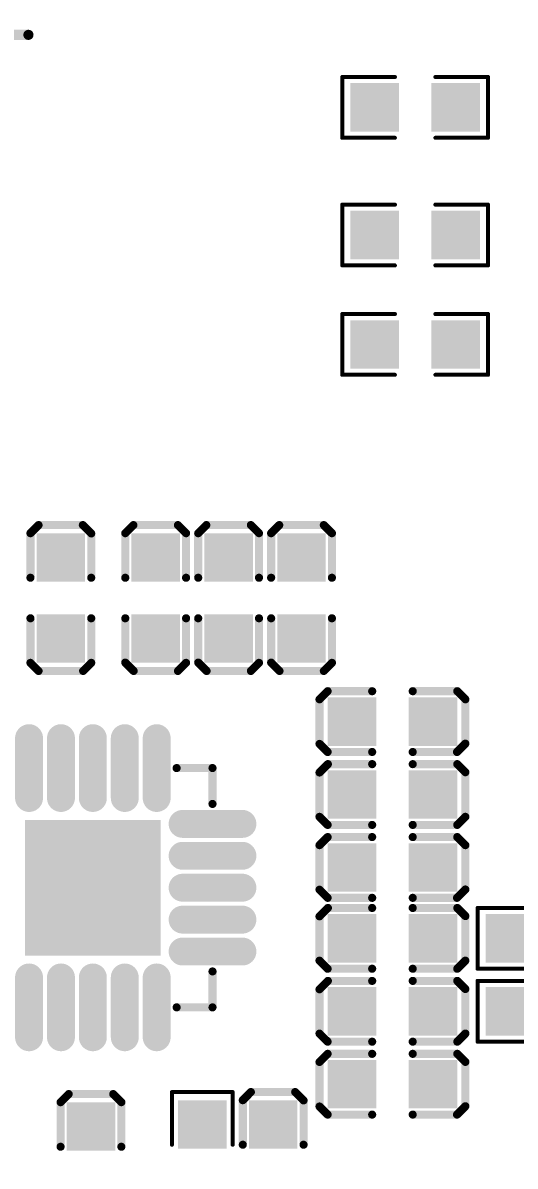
# Model space of a CAD drawing. Extents: x -13 to 102, y 0 to 99.
# Drawn here: x 65.9 to 72.07, y 58.41 to 72.74 of the extents above; entities that cross this region are included whole.
import ezdxf

# ---------------------------------------------------------------- set-up
doc = ezdxf.new("R2010")
doc.units = 0
doc.layers.get('0').update_dxf_attribs({"linetype": 'CONTINUOUS'})
doc.layers.get('DEFPOINTS').update_dxf_attribs({"linetype": 'CONTINUOUS'})
doc.layers.add('SILK_TOP_ART', color=251, linetype='CONTINUOUS')
doc.layers.add('SOLDER_TOP_ART', color=18, linetype='CONTINUOUS')
doc.layers.get('0').off()
doc.dimstyles.get("Standard").update_dxf_attribs({"dimtxt": 3, "dimasz": 3, "dimexe": 0.18, "dimexo": 0, "dimgap": 1.5, "dimtad": 0, "dimtih": 1, "dimtoh": 1, "dimzin": 0, "dimcen": 0.09, "dimazin": 3, "dimtfac": 1, "dimtofl": 0, "dimtmove": 0, "dimatfit": 3})

# ---------------------------------------------------------------- blocks, each defined once
blk = doc.blocks.new('ROUND_214')
at = {"const_width": 0.0508}
blk.add_lwpolyline([(-0.0254, 0, 1), (0.0254, 0, 1)], format="xyb", close=True, dxfattribs=at)
blk = doc.blocks.new('ROUND_159')
at = {"const_width": 0.0635}
blk.add_lwpolyline([(-0.03175, 0, 1), (0.03175, 0, 1)], format="xyb", close=True, dxfattribs=at)
blk = doc.blocks.new('ROUND_320')
at = {"const_width": 0.0254}
blk.add_lwpolyline([(-0.0127, 0, 1), (0.0127, 0, 1)], format="xyb", close=True, dxfattribs=at)
blk = doc.blocks.new('SQUARE_333')
blk.add_solid([(0.304, 0.304), (0.304, -0.304), (-0.304, 0.304), (-0.304, -0.304)])
blk = doc.blocks.new('SQUARE_378')
blk.add_solid([(0.85, 0.85), (0.85, -0.85), (-0.85, 0.85), (-0.85, -0.85)])
blk = doc.blocks.new('OBLONG_350')
at = {"const_width": 0.35}
blk.add_lwpolyline([(0.375, 0), (-0.375, 0)], dxfattribs=at)
at = {"const_width": 0.175}
for points in [[(-0.4625, 0, 1), (-0.2875, 0, 1)], [(0.2875, 0, 1), (0.4625, 0, 1)]]:
    blk.add_lwpolyline(points, format="xyb", close=True, dxfattribs=at)
blk = doc.blocks.new('OBLONG_351')
at = {"const_width": 0.35}
blk.add_lwpolyline([(0, 0.375), (0, -0.375)], dxfattribs=at)
at = {"const_width": 0.175}
for points in [[(-0.0875, 0.375, 1), (0.0875, 0.375, 1)], [(-0.0875, -0.375, 1), (0.0875, -0.375, 1)]]:
    blk.add_lwpolyline(points, format="xyb", close=True, dxfattribs=at)
blk = doc.blocks.new('*U174')
at = {"layer": 'SOLDER_TOP_ART', "color": 0, "linetype": 'CONTINUOUS'}
blk.add_text('88.00', height=3, dxfattribs=at).set_placement((39.771, 0.605))
blk = doc.blocks.new('*D168')
at = {"layer": 'DEFPOINTS', "color": 0, "linetype": 'CONTINUOUS'}
for p in [(1, 82.538), (89, 61.962), (89, 2.079)]:
    blk.add_point(p, dxfattribs=at)
at = {"layer": 'SOLDER_TOP_ART', "color": 0, "linetype": 'CONTINUOUS'}
for p, q in [((1, 82.538), (1, 1.899)), ((89, 61.962), (89, 1.899)), ((4, 2.079), (38.441, 2.079)), ((86, 2.079), (51.559, 2.079))]:
    blk.add_line(p, q, dxfattribs=at)
for points in [[(4, 2.579), (4, 1.579), (1, 2.079)], [(86, 2.579), (86, 1.579), (89, 2.079)]]:
    blk.add_solid(points, dxfattribs=at)
at = {"layer": 'SOLDER_TOP_ART', "linetype": 'CONTINUOUS'}
blk.add_blockref('*U174', (0, 0), dxfattribs=at)

msp = doc.modelspace()

# ---------------------------------------------------------------- linework, layer by layer
at = {"layer": 'SILK_TOP_ART'}
for points, const_width in [([(65.4791, 72.5932), (65.9659, 72.5932)], 0.127), ([(69.8998, 72.0646), (70.5602, 72.0646)], 0.0508), ([(69.8998, 71.3026), (69.8998, 72.0646)], 0.0508), ([(71.7286, 72.0646), (71.0682, 72.0646)], 0.0508), ([(71.7286, 71.3026), (71.7286, 72.0646)], 0.0508), ([(70.5602, 71.3026), (69.8998, 71.3026)], 0.0508), ([(71.0682, 71.3026), (71.7286, 71.3026)], 0.0508), ([(69.8998, 70.4644), (69.8998, 69.7024)], 0.0508), ([(70.5602, 70.4644), (69.8998, 70.4644)], 0.0508), ([(71.0682, 70.4644), (71.7286, 70.4644)], 0.0508), ([(71.7286, 70.4644), (71.7286, 69.7024)], 0.0508), ([(69.8998, 69.7024), (70.5602, 69.7024)], 0.0508), ([(71.7286, 69.7024), (71.0682, 69.7024)], 0.0508), ([(69.8998, 69.0928), (69.8998, 68.3308)], 0.0508), ([(70.5602, 69.0928), (69.8998, 69.0928)], 0.0508), ([(71.0682, 69.0928), (71.7286, 69.0928)], 0.0508), ([(71.7286, 69.0928), (71.7286, 68.3308)], 0.0508), ([(69.8998, 68.3308), (70.5602, 68.3308)], 0.0508), ([(71.7286, 68.3308), (71.0682, 68.3308)], 0.0508), ([(65.991, 66.3448), (66.0923, 66.4464)], 0.1016), ([(65.991, 65.786), (65.991, 66.3448)], 0.1016), ([(66.0923, 66.4464), (66.6481, 66.4464)], 0.1016), ([(66.6481, 66.4464), (66.753, 66.3415)], 0.1016), ([(66.753, 66.3415), (66.753, 65.786)], 0.1016), ([(67.2816, 66.4464), (67.18, 66.3448)], 0.1016), ([(67.18, 66.3448), (67.18, 65.786)], 0.1016), ([(67.8404, 66.4464), (67.2816, 66.4464)], 0.1016), ([(67.942, 66.3448), (67.8404, 66.4464)], 0.1016), ([(67.942, 65.786), (67.942, 66.3448)], 0.1016), ([(68.196, 66.4464), (68.0944, 66.3448)], 0.1016), ([(68.0944, 66.3448), (68.0944, 65.786)], 0.1016), ([(68.7548, 66.4464), (68.196, 66.4464)], 0.1016), ([(68.8564, 66.3448), (68.7548, 66.4464)], 0.1016), ([(68.8564, 65.786), (68.8564, 66.3448)], 0.1016), ([(69.1104, 66.4464), (69.0088, 66.3448)], 0.1016), ([(69.0088, 66.3448), (69.0088, 65.786)], 0.1016), ([(69.6692, 66.4464), (69.1104, 66.4464)], 0.1016), ([(69.7708, 66.3448), (69.6692, 66.4464)], 0.1016), ([(69.7708, 65.786), (69.7708, 66.3448)], 0.1016), ([(65.991, 65.278), (65.991, 64.7192)], 0.1016), ([(66.753, 64.7192), (66.753, 65.278)], 0.1016), ([(67.18, 64.7225), (67.18, 65.278)], 0.1016), ([(67.942, 65.278), (67.942, 64.7192)], 0.1016), ([(68.0944, 64.7225), (68.0944, 65.278)], 0.1016), ([(68.8564, 65.278), (68.8564, 64.7192)], 0.1016), ([(69.0088, 64.7225), (69.0088, 65.278)], 0.1016), ([(69.7708, 65.278), (69.7708, 64.7192)], 0.1016), ([(65.991, 64.7192), (66.0926, 64.6176)], 0.1016), ([(66.0926, 64.6176), (66.6514, 64.6176)], 0.1016), ([(66.6514, 64.6176), (66.753, 64.7192)], 0.1016), ([(67.2849, 64.6176), (67.18, 64.7225)], 0.1016), ([(67.8407, 64.6176), (67.2849, 64.6176)], 0.1016), ([(67.942, 64.7192), (67.8407, 64.6176)], 0.1016), ([(68.1993, 64.6176), (68.0944, 64.7225)], 0.1016), ([(68.7551, 64.6176), (68.1993, 64.6176)], 0.1016), ([(68.8564, 64.7192), (68.7551, 64.6176)], 0.1016), ([(69.1137, 64.6176), (69.0088, 64.7225)], 0.1016), ([(69.6695, 64.6176), (69.1137, 64.6176)], 0.1016), ([(69.7708, 64.7192), (69.6695, 64.6176)], 0.1016), ([(69.7168, 64.3636), (69.6152, 64.262)], 0.1016), ([(70.2756, 64.3636), (69.7168, 64.3636)], 0.1016), ([(70.7836, 64.3636), (71.3424, 64.3636)], 0.1016), ([(71.3424, 64.3636), (71.444, 64.2623)], 0.1016), ([(69.6152, 64.262), (69.6152, 63.7032)], 0.1016), ([(71.444, 64.2623), (71.444, 63.7065)], 0.1016), ([(69.6152, 63.7032), (69.7168, 63.6016)], 0.1016), ([(69.7168, 63.6016), (70.2756, 63.6016)], 0.1016), ([(71.3391, 63.6016), (70.7836, 63.6016)], 0.1016), ([(71.444, 63.7065), (71.3391, 63.6016)], 0.1016), ([(68.2737, 63.3999), (67.8236, 63.3999)], 0.1016), ([(68.2737, 62.9498), (68.2737, 63.3999)], 0.1016), ([(69.6152, 63.3443), (69.7201, 63.4492)], 0.1016), ([(69.6152, 62.7885), (69.6152, 63.3443)], 0.1016), ([(69.7201, 63.4492), (70.2756, 63.4492)], 0.1016), ([(71.3424, 63.4492), (70.7836, 63.4492)], 0.1016), ([(71.444, 63.3476), (71.3424, 63.4492)], 0.1016), ([(71.444, 62.7888), (71.444, 63.3476)], 0.1016), ([(69.7168, 62.6872), (69.6152, 62.7885)], 0.1016), ([(71.3424, 62.6872), (71.444, 62.7888)], 0.1016), ([(70.2756, 62.6872), (69.7168, 62.6872)], 0.1016), ([(70.7836, 62.6872), (71.3424, 62.6872)], 0.1016), ([(69.7168, 62.5348), (69.6152, 62.4332)], 0.1016), ([(70.2756, 62.5348), (69.7168, 62.5348)], 0.1016), ([(70.7836, 62.5348), (71.3424, 62.5348)], 0.1016), ([(71.3424, 62.5348), (71.444, 62.4335)], 0.1016), ([(69.6152, 62.4332), (69.6152, 61.8744)], 0.1016), ([(71.444, 62.4335), (71.444, 61.8777)], 0.1016), ([(71.444, 61.8777), (71.3391, 61.7728)], 0.1016), ([(69.6152, 61.8744), (69.7168, 61.7728)], 0.1016), ([(69.7168, 61.7728), (70.2756, 61.7728)], 0.1016), ([(71.3391, 61.7728), (70.7836, 61.7728)], 0.1016), ([(69.6152, 61.5409), (69.7201, 61.6458)], 0.1016), ([(69.7201, 61.6458), (70.2756, 61.6458)], 0.1016), ([(71.3424, 61.6458), (70.7836, 61.6458)], 0.1016), ([(71.444, 61.5442), (71.3424, 61.6458)], 0.1016), ([(71.5964, 61.6458), (71.5964, 60.8838)], 0.0508), ([(72.2568, 61.6458), (71.5964, 61.6458)], 0.0508), ([(69.6152, 60.9851), (69.6152, 61.5409)], 0.1016), ([(71.444, 60.9854), (71.444, 61.5442)], 0.1016), ([(69.7168, 60.8838), (69.6152, 60.9851)], 0.1016), ([(70.2756, 60.8838), (69.7168, 60.8838)], 0.1016), ([(70.7836, 60.8838), (71.3424, 60.8838)], 0.1016), ([(71.3424, 60.8838), (71.444, 60.9854)], 0.1016), ([(68.2737, 60.8498), (68.2737, 60.3997)], 0.1016), ([(69.6152, 60.6265), (69.7201, 60.7314)], 0.1016), ([(69.7201, 60.7314), (70.2756, 60.7314)], 0.1016), ([(71.3424, 60.7314), (70.7836, 60.7314)], 0.1016), ([(71.444, 60.6298), (71.3424, 60.7314)], 0.1016), ([(71.5964, 60.8838), (72.2568, 60.8838)], 0.0508), ([(69.6152, 60.0707), (69.6152, 60.6265)], 0.1016), ([(71.444, 60.071), (71.444, 60.6298)], 0.1016), ([(71.5964, 60.7314), (71.5964, 59.9694)], 0.0508), ([(72.2568, 60.7314), (71.5964, 60.7314)], 0.0508), ([(68.2737, 60.3997), (67.8236, 60.3997)], 0.1016), ([(69.7168, 59.9694), (69.6152, 60.0707)], 0.1016), ([(71.3424, 59.9694), (71.444, 60.071)], 0.1016), ([(70.2756, 59.9694), (69.7168, 59.9694)], 0.1016), ([(70.7836, 59.9694), (71.3424, 59.9694)], 0.1016), ([(71.5964, 59.9694), (72.2568, 59.9694)], 0.0508), ([(69.7168, 59.817), (69.6152, 59.7154)], 0.1016), ([(70.2756, 59.817), (69.7168, 59.817)], 0.1016), ([(70.7836, 59.817), (71.3424, 59.817)], 0.1016), ([(71.3424, 59.817), (71.444, 59.7157)], 0.1016), ([(69.6152, 59.7154), (69.6152, 59.1566)], 0.1016), ([(71.444, 59.7157), (71.444, 59.1599)], 0.1016), ([(66.4704, 59.3122), (66.3688, 59.2106)], 0.1016), ([(67.0292, 59.3122), (66.4704, 59.3122)], 0.1016), ([(67.1308, 59.2106), (67.0292, 59.3122)], 0.1016), ([(67.7642, 59.3376), (67.7642, 58.6772)], 0.0508), ([(68.5262, 59.3376), (67.7642, 59.3376)], 0.0508), ([(68.5262, 58.6772), (68.5262, 59.3376)], 0.0508), ([(68.6532, 59.236), (68.7545, 59.3376)], 0.1016), ([(68.7545, 59.3376), (69.3103, 59.3376)], 0.1016), ([(69.3103, 59.3376), (69.4152, 59.2327)], 0.1016), ([(66.3688, 59.2106), (66.3688, 58.6518)], 0.1016), ([(67.1308, 58.6518), (67.1308, 59.2106)], 0.1016), ([(68.6532, 58.6772), (68.6532, 59.236)], 0.1016), ([(69.4152, 59.2327), (69.4152, 58.6772)], 0.1016), ([(69.6152, 59.1566), (69.7168, 59.055)], 0.1016), ([(71.444, 59.1599), (71.3391, 59.055)], 0.1016), ([(69.7168, 59.055), (70.2756, 59.055)], 0.1016), ([(71.3391, 59.055), (70.7836, 59.055)], 0.1016)]:
    msp.add_lwpolyline(points, dxfattribs=dict(at, const_width=const_width))

# ---------------------------------------------------------------- block references
for name, p in [('ROUND_159', (65.9659, 72.5932)), ('ROUND_320', (69.8998, 72.0646)), ('ROUND_320', (69.8998, 72.0646)), ('ROUND_320', (70.5602, 72.0646)), ('ROUND_320', (71.0682, 72.0646)), ('ROUND_320', (71.7286, 72.0646)), ('ROUND_320', (71.7286, 72.0646)), ('ROUND_320', (69.8998, 71.3026)), ('ROUND_320', (69.8998, 71.3026)), ('ROUND_320', (70.5602, 71.3026)), ('ROUND_320', (71.0682, 71.3026)), ('ROUND_320', (71.7286, 71.3026)), ('ROUND_320', (71.7286, 71.3026)), ('ROUND_320', (69.8998, 70.4644)), ('ROUND_320', (69.8998, 70.4644)), ('ROUND_320', (70.5602, 70.4644)), ('ROUND_320', (71.0682, 70.4644)), ('ROUND_320', (71.7286, 70.4644)), ('ROUND_320', (71.7286, 70.4644)), ('ROUND_320', (69.8998, 69.7024)), ('ROUND_320', (69.8998, 69.7024)), ('ROUND_320', (70.5602, 69.7024)), ('ROUND_320', (71.0682, 69.7024)), ('ROUND_320', (71.7286, 69.7024)), ('ROUND_320', (71.7286, 69.7024)), ('ROUND_320', (69.8998, 69.0928)), ('ROUND_320', (69.8998, 69.0928)), ('ROUND_320', (70.5602, 69.0928)), ('ROUND_320', (71.0682, 69.0928)), ('ROUND_320', (71.7286, 69.0928)), ('ROUND_320', (71.7286, 69.0928)), ('ROUND_320', (69.8998, 68.3308)), ('ROUND_320', (69.8998, 68.3308)), ('ROUND_320', (70.5602, 68.3308)), ('ROUND_320', (71.0682, 68.3308)), ('ROUND_320', (71.7286, 68.3308)), ('ROUND_320', (71.7286, 68.3308)), ('ROUND_214', (65.991, 66.3448)), ('ROUND_214', (65.991, 66.3448)), ('ROUND_214', (66.0923, 66.4464)), ('ROUND_214', (66.0923, 66.4464)), ('ROUND_214', (66.6481, 66.4464)), ('ROUND_214', (66.6481, 66.4464)), ('ROUND_214', (66.753, 66.3415)), ('ROUND_214', (66.753, 66.3415)), ('ROUND_214', (67.18, 66.3448)), ('ROUND_214', (67.18, 66.3448)), ('ROUND_214', (67.2816, 66.4464)), ('ROUND_214', (67.2816, 66.4464)), ('ROUND_214', (67.8404, 66.4464)), ('ROUND_214', (67.8404, 66.4464)), ('ROUND_214', (67.942, 66.3448)), ('ROUND_214', (67.942, 66.3448)), ('ROUND_214', (68.0944, 66.3448)), ('ROUND_214', (68.0944, 66.3448)), ('ROUND_214', (68.196, 66.4464)), ('ROUND_214', (68.196, 66.4464)), ('ROUND_214', (68.7548, 66.4464)), ('ROUND_214', (68.7548, 66.4464)), ('ROUND_214', (68.8564, 66.3448)), ('ROUND_214', (68.8564, 66.3448)), ('ROUND_214', (69.0088, 66.3448)), ('ROUND_214', (69.0088, 66.3448)), ('ROUND_214', (69.1104, 66.4464)), ('ROUND_214', (69.1104, 66.4464)), ('ROUND_214', (69.6692, 66.4464)), ('ROUND_214', (69.6692, 66.4464)), ('ROUND_214', (69.7708, 66.3448)), ('ROUND_214', (69.7708, 66.3448)), ('ROUND_214', (65.991, 65.786)), ('ROUND_214', (66.753, 65.786)), ('ROUND_214', (67.18, 65.786)), ('ROUND_214', (67.942, 65.786)), ('ROUND_214', (68.0944, 65.786)), ('ROUND_214', (68.8564, 65.786)), ('ROUND_214', (69.0088, 65.786)), ('ROUND_214', (69.7708, 65.786)), ('ROUND_214', (65.991, 65.278)), ('ROUND_214', (66.753, 65.278)), ('ROUND_214', (67.18, 65.278)), ('ROUND_214', (67.942, 65.278)), ('ROUND_214', (68.0944, 65.278)), ('ROUND_214', (68.8564, 65.278)), ('ROUND_214', (69.0088, 65.278)), ('ROUND_214', (69.7708, 65.278)), ('ROUND_214', (65.991, 64.7192)), ('ROUND_214', (65.991, 64.7192)), ('ROUND_214', (66.0926, 64.6176)), ('ROUND_214', (66.0926, 64.6176)), ('ROUND_214', (66.6514, 64.6176)), ('ROUND_214', (66.6514, 64.6176)), ('ROUND_214', (66.753, 64.7192)), ('ROUND_214', (66.753, 64.7192)), ('ROUND_214', (67.18, 64.7225)), ('ROUND_214', (67.18, 64.7225)), ('ROUND_214', (67.2849, 64.6176)), ('ROUND_214', (67.2849, 64.6176)), ('ROUND_214', (67.8407, 64.6176)), ('ROUND_214', (67.8407, 64.6176)), ('ROUND_214', (67.942, 64.7192)), ('ROUND_214', (67.942, 64.7192)), ('ROUND_214', (68.0944, 64.7225)), ('ROUND_214', (68.0944, 64.7225)), ('ROUND_214', (68.1993, 64.6176)), ('ROUND_214', (68.1993, 64.6176)), ('ROUND_214', (68.7551, 64.6176)), ('ROUND_214', (68.7551, 64.6176)), ('ROUND_214', (68.8564, 64.7192)), ('ROUND_214', (68.8564, 64.7192)), ('ROUND_214', (69.0088, 64.7225)), ('ROUND_214', (69.0088, 64.7225)), ('ROUND_214', (69.1137, 64.6176)), ('ROUND_214', (69.1137, 64.6176)), ('ROUND_214', (69.6695, 64.6176)), ('ROUND_214', (69.6695, 64.6176)), ('ROUND_214', (69.7708, 64.7192)), ('ROUND_214', (69.7708, 64.7192)), ('ROUND_214', (69.7168, 64.3636)), ('ROUND_214', (69.7168, 64.3636)), ('ROUND_214', (70.2756, 64.3636)), ('ROUND_214', (70.7836, 64.3636)), ('ROUND_214', (71.3424, 64.3636)), ('ROUND_214', (71.3424, 64.3636)), ('ROUND_214', (69.6152, 64.262)), ('ROUND_214', (69.6152, 64.262)), ('ROUND_214', (71.444, 64.2623)), ('ROUND_214', (71.444, 64.2623)), ('ROUND_214', (69.6152, 63.7032)), ('ROUND_214', (69.6152, 63.7032)), ('ROUND_214', (69.7168, 63.6016)), ('ROUND_214', (69.7168, 63.6016)), ('ROUND_214', (70.2756, 63.6016)), ('ROUND_214', (70.7836, 63.6016)), ('ROUND_214', (71.3391, 63.6016)), ('ROUND_214', (71.3391, 63.6016)), ('ROUND_214', (71.444, 63.7065)), ('ROUND_214', (71.444, 63.7065)), ('ROUND_214', (67.8236, 63.3999)), ('ROUND_214', (68.2737, 63.3999)), ('ROUND_214', (68.2737, 63.3999)), ('ROUND_214', (69.6152, 63.3443)), ('ROUND_214', (69.6152, 63.3443)), ('ROUND_214', (69.7201, 63.4492)), ('ROUND_214', (69.7201, 63.4492)), ('ROUND_214', (70.2756, 63.4492)), ('ROUND_214', (70.7836, 63.4492)), ('ROUND_214', (71.3424, 63.4492)), ('ROUND_214', (71.3424, 63.4492)), ('ROUND_214', (71.444, 63.3476)), ('ROUND_214', (71.444, 63.3476)), ('ROUND_214', (68.2737, 62.9498)), ('ROUND_214', (69.6152, 62.7885)), ('ROUND_214', (69.6152, 62.7885)), ('ROUND_214', (71.444, 62.7888)), ('ROUND_214', (71.444, 62.7888)), ('ROUND_214', (69.7168, 62.6872)), ('ROUND_214', (69.7168, 62.6872)), ('ROUND_214', (70.2756, 62.6872)), ('ROUND_214', (70.7836, 62.6872)), ('ROUND_214', (71.3424, 62.6872)), ('ROUND_214', (71.3424, 62.6872)), ('ROUND_214', (69.7168, 62.5348)), ('ROUND_214', (69.7168, 62.5348)), ('ROUND_214', (70.2756, 62.5348)), ('ROUND_214', (70.7836, 62.5348)), ('ROUND_214', (71.3424, 62.5348)), ('ROUND_214', (71.3424, 62.5348)), ('ROUND_214', (69.6152, 62.4332)), ('ROUND_214', (69.6152, 62.4332)), ('ROUND_214', (71.444, 62.4335)), ('ROUND_214', (71.444, 62.4335)), ('ROUND_214', (71.444, 61.8777)), ('ROUND_214', (71.444, 61.8777)), ('ROUND_214', (69.6152, 61.8744)), ('ROUND_214', (69.6152, 61.8744)), ('ROUND_214', (69.7168, 61.7728)), ('ROUND_214', (69.7168, 61.7728)), ('ROUND_214', (70.2756, 61.7728)), ('ROUND_214', (70.7836, 61.7728)), ('ROUND_214', (71.3391, 61.7728)), ('ROUND_214', (71.3391, 61.7728)), ('ROUND_214', (69.7201, 61.6458)), ('ROUND_214', (69.7201, 61.6458)), ('ROUND_214', (70.2756, 61.6458)), ('ROUND_214', (70.7836, 61.6458)), ('ROUND_214', (71.3424, 61.6458)), ('ROUND_214', (71.3424, 61.6458)), ('ROUND_320', (71.5964, 61.6458)), ('ROUND_320', (71.5964, 61.6458)), ('ROUND_214', (69.6152, 61.5409)), ('ROUND_214', (69.6152, 61.5409)), ('ROUND_214', (71.444, 61.5442)), ('ROUND_214', (71.444, 61.5442)), ('ROUND_214', (69.6152, 60.9851)), ('ROUND_214', (69.6152, 60.9851)), ('ROUND_214', (69.7168, 60.8838)), ('ROUND_214', (69.7168, 60.8838)), ('ROUND_214', (70.2756, 60.8838)), ('ROUND_214', (70.7836, 60.8838)), ('ROUND_214', (71.3424, 60.8838)), ('ROUND_214', (71.3424, 60.8838)), ('ROUND_214', (71.444, 60.9854)), ('ROUND_214', (71.444, 60.9854)), ('ROUND_214', (68.2737, 60.8498)), ('ROUND_214', (69.7201, 60.7314)), ('ROUND_214', (69.7201, 60.7314)), ('ROUND_214', (70.2756, 60.7314)), ('ROUND_214', (70.7836, 60.7314)), ('ROUND_214', (71.3424, 60.7314)), ('ROUND_214', (71.3424, 60.7314)), ('ROUND_320', (71.5964, 60.8838)), ('ROUND_320', (71.5964, 60.8838)), ('ROUND_214', (69.6152, 60.6265)), ('ROUND_214', (69.6152, 60.6265)), ('ROUND_214', (71.444, 60.6298)), ('ROUND_214', (71.444, 60.6298)), ('ROUND_320', (71.5964, 60.7314)), ('ROUND_320', (71.5964, 60.7314)), ('ROUND_214', (67.8236, 60.3997)), ('ROUND_214', (68.2737, 60.3997)), ('ROUND_214', (68.2737, 60.3997)), ('ROUND_214', (69.6152, 60.0707)), ('ROUND_214', (69.6152, 60.0707)), ('ROUND_214', (71.444, 60.071)), ('ROUND_214', (71.444, 60.071)), ('ROUND_214', (69.7168, 59.9694)), ('ROUND_214', (69.7168, 59.9694)), ('ROUND_214', (70.2756, 59.9694)), ('ROUND_214', (70.7836, 59.9694)), ('ROUND_214', (71.3424, 59.9694)), ('ROUND_214', (71.3424, 59.9694)), ('ROUND_320', (71.5964, 59.9694)), ('ROUND_320', (71.5964, 59.9694)), ('ROUND_214', (69.7168, 59.817)), ('ROUND_214', (69.7168, 59.817)), ('ROUND_214', (70.2756, 59.817)), ('ROUND_214', (70.7836, 59.817)), ('ROUND_214', (71.3424, 59.817)), ('ROUND_214', (71.3424, 59.817)), ('ROUND_214', (69.6152, 59.7154)), ('ROUND_214', (69.6152, 59.7154)), ('ROUND_214', (71.444, 59.7157)), ('ROUND_214', (71.444, 59.7157)), ('ROUND_214', (66.4704, 59.3122)), ('ROUND_214', (66.4704, 59.3122)), ('ROUND_214', (67.0292, 59.3122)), ('ROUND_214', (67.0292, 59.3122)), ('ROUND_320', (67.7642, 59.3376)), ('ROUND_320', (67.7642, 59.3376)), ('ROUND_320', (68.5262, 59.3376)), ('ROUND_320', (68.5262, 59.3376)), ('ROUND_214', (68.7545, 59.3376)), ('ROUND_214', (68.7545, 59.3376)), ('ROUND_214', (69.3103, 59.3376)), ('ROUND_214', (69.3103, 59.3376)), ('ROUND_214', (66.3688, 59.2106)), ('ROUND_214', (66.3688, 59.2106)), ('ROUND_214', (67.1308, 59.2106)), ('ROUND_214', (67.1308, 59.2106)), ('ROUND_214', (68.6532, 59.236)), ('ROUND_214', (68.6532, 59.236)), ('ROUND_214', (69.4152, 59.2327)), ('ROUND_214', (69.4152, 59.2327)), ('ROUND_214', (69.6152, 59.1566)), ('ROUND_214', (69.6152, 59.1566)), ('ROUND_214', (71.444, 59.1599)), ('ROUND_214', (71.444, 59.1599)), ('ROUND_214', (69.7168, 59.055)), ('ROUND_214', (69.7168, 59.055)), ('ROUND_214', (70.2756, 59.055)), ('ROUND_214', (70.7836, 59.055)), ('ROUND_214', (71.3391, 59.055)), ('ROUND_214', (71.3391, 59.055)), ('ROUND_214', (66.3688, 58.6518)), ('ROUND_214', (67.1308, 58.6518)), ('ROUND_320', (67.7642, 58.6772)), ('ROUND_320', (68.5262, 58.6772)), ('ROUND_214', (68.6532, 58.6772)), ('ROUND_214', (69.4152, 58.6772))]:
    msp.add_blockref(name, p, dxfattribs=at)
at = {"layer": 'SOLDER_TOP_ART'}
for name, p in [('SQUARE_333', (70.3062, 71.6836)), ('SQUARE_333', (71.3222, 71.6836)), ('SQUARE_333', (70.3062, 70.0834)), ('SQUARE_333', (71.3222, 70.0834)), ('SQUARE_333', (70.3062, 68.7118)), ('SQUARE_333', (71.3222, 68.7118)), ('SQUARE_333', (66.372, 66.04)), ('SQUARE_333', (67.561, 66.04)), ('SQUARE_333', (68.4754, 66.04)), ('SQUARE_333', (69.3898, 66.04)), ('SQUARE_333', (66.372, 65.024)), ('SQUARE_333', (67.561, 65.024)), ('SQUARE_333', (68.4754, 65.024)), ('SQUARE_333', (69.3898, 65.024)), ('SQUARE_333', (70.0216, 63.9826)), ('SQUARE_333', (71.0376, 63.9826)), ('OBLONG_351', (65.9735, 63.3999)), ('OBLONG_351', (66.3736, 63.3999)), ('OBLONG_351', (66.7736, 63.3999)), ('OBLONG_351', (67.1736, 63.3999)), ('OBLONG_351', (67.5737, 63.3999)), ('SQUARE_333', (70.0216, 63.0682)), ('SQUARE_333', (71.0376, 63.0682)), ('OBLONG_350', (68.2737, 62.6999)), ('SQUARE_378', (66.7736, 61.8998)), ('OBLONG_350', (68.2737, 62.2998)), ('SQUARE_333', (70.0216, 62.1538)), ('SQUARE_333', (71.0376, 62.1538)), ('OBLONG_350', (68.2737, 61.8998)), ('OBLONG_350', (68.2737, 61.4998)), ('SQUARE_333', (70.0216, 61.2648)), ('SQUARE_333', (71.0376, 61.2648)), ('SQUARE_333', (72.0028, 61.2648)), ('OBLONG_350', (68.2737, 61.0997)), ('OBLONG_351', (65.9735, 60.3997)), ('OBLONG_351', (66.3736, 60.3997)), ('OBLONG_351', (66.7736, 60.3997)), ('OBLONG_351', (67.1736, 60.3997)), ('OBLONG_351', (67.5737, 60.3997)), ('SQUARE_333', (70.0216, 60.3504)), ('SQUARE_333', (71.0376, 60.3504)), ('SQUARE_333', (72.0028, 60.3504)), ('SQUARE_333', (70.0216, 59.436)), ('SQUARE_333', (71.0376, 59.436)), ('SQUARE_333', (66.7498, 58.9058)), ('SQUARE_333', (68.1452, 58.9312)), ('SQUARE_333', (69.0342, 58.9312))]:
    msp.add_blockref(name, p, dxfattribs=at)

# ---------------------------------------------------------------- dimensions: what is measured, and where the dimension line sits
at = {"layer": 'SOLDER_TOP_ART', "linetype": 'CONTINUOUS'}
dim = msp.add_linear_dim(base=(89, 2.079174), p1=(1, 82.5381), p2=(89, 61.9619), dimstyle='Standard', dxfattribs=at)
dim.commit()
dim.dimension.update_dxf_attribs({"geometry": '*D168', "text_midpoint": (45, 2.079174)})

doc.saveas('drawing.dxf')
